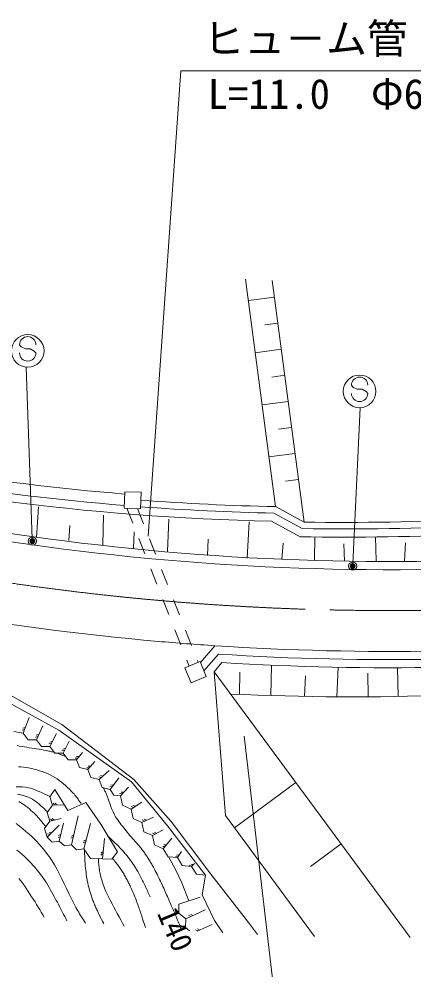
# Model space of a CAD drawing. Units: millimetres, scale not verified. Extents: x 40000 to 680000, y 20000 to 380000.
# Drawn here: x 237774 to 261932, y 248591 to 306704 of the extents above; entities that cross this region are included whole.
import ezdxf
from ezdxf.enums import TextEntityAlignment as Align

# ---------------------------------------------------------------- set-up
doc = ezdxf.new("R2010")
doc.units = ezdxf.units.MM
doc.header["$LTSCALE"] = 1000
doc.header["$PDMODE"] = 32
doc.header["$PDSIZE"] = 500
doc.linetypes.add('CHAIN', pattern=[18.5, 12, -1.5, 3.5, -1.5])
for name, color, linetype, lineweight in [('M-BGD', 7, 'Continuous', 13), ('M-BMK', 2, 'CHAIN', 13), ('M-STR-HTXT', 7, 'Continuous', 13), ('M-STR-STRC', 7, 'Continuous', 13)]:
    doc.layers.add(name, color=color, linetype=linetype, lineweight=lineweight)
doc.styles.add('ＭＳ ゴシック', font='')
doc.styles.get('ＭＳ ゴシック').set_extended_font_data('MS Gothic')

msp = doc.modelspace()

# ---------------------------------------------------------------- linework, layer by layer
at = {"layer": 'M-BGD'}
for p, q in [((251628, 290792), (253462, 276876)), ((253261, 290699), (255207, 275930)), ((253395, 289686), (251802, 289476)), ((253604, 288093), (252808, 287988)), ((253814, 286500), (252221, 286291)), ((254024, 284908), (253228, 284803)), ((254234, 283315), (252641, 283105)), ((254444, 281722), (253647, 281617)), ((254654, 280129), (253061, 279919)), ((254863, 278536), (254067, 278431)), ((244240, 277789), (244201, 276789)), ((244240, 277789), (245239, 277750)), ((245239, 277750), (245200, 276750)), ((238971, 276852), (238845, 274994)), ((244201, 276789), (245200, 276750)), ((244359, 276783), (244726, 275853)), ((245014, 276758), (245381, 275827)), ((253462, 276876), (255207, 275930)), ((242947, 276358), (242893, 274546)), ((246928, 276100), (246851, 274132)), ((253356, 276478), (255102, 275532)), ((240876, 275726), (240813, 274797)), ((251856, 275952), (251727, 273732)), ((253225, 275981), (254971, 275034)), ((244813, 275324), (244774, 274340)), ((245093, 274923), (245460, 273992)), ((245748, 274897), (246115, 273967)), ((249336, 274879), (249298, 273895)), ((255863, 275020), (255850, 273616)), ((259586, 275019), (259622, 273552)), ((253932, 274640), (253857, 273637)), ((257650, 274589), (257676, 273535)), ((261419, 274650), (261354, 273548)), ((245827, 273062), (246194, 272132)), ((246482, 273037), (246849, 272106)), ((246561, 271202), (246928, 270271)), ((247216, 271176), (247583, 270246)), ((247295, 269341), (247662, 268411)), ((247950, 269316), (248317, 268385)), ((248869, 267345), (249750, 268367)), ((247922, 267016), (248844, 267403)), ((248029, 267481), (248171, 267121)), ((248684, 267455), (248724, 267353)), ((248844, 267403), (249231, 266481)), ((249085, 266830), (249966, 267852)), ((249701, 266778), (250182, 267337)), ((247922, 267016), (248309, 266094)), ((249701, 266778), (261697, 250522)), ((250397, 257975), (249701, 266778)), ((249701, 266778), (261697, 250522)), ((251252, 265386), (251286, 266746)), ((253169, 265317), (253216, 267175)), ((257217, 265243), (257301, 267047)), ((260967, 265264), (260925, 267018)), ((235721, 266199), (240387, 263540)), ((248309, 266094), (249231, 266481)), ((255234, 265267), (255293, 266531)), ((259136, 265243), (259102, 266681)), ((235524, 265779), (240211, 263208)), ((238026, 263008), (238400, 263970)), ((238166, 263367), (238013, 263319)), ((238842, 262605), (239224, 263471)), ((240387, 263540), (244795, 260192)), ((237455, 263110), (238026, 263008)), ((238121, 263250), (237968, 263202)), ((238026, 263008), (238333, 262603)), ((238936, 262819), (238782, 262778)), ((238987, 262933), (238832, 262892)), ((239658, 262201), (240074, 262993)), ((240211, 263208), (244646, 260046)), ((238333, 262603), (238842, 262605)), ((238842, 262605), (239149, 262199)), ((239149, 262199), (239658, 262201)), ((239759, 262395), (239602, 262364)), ((239658, 262201), (239965, 261796)), ((239817, 262505), (239660, 262475)), ((240473, 261798), (240833, 262521)), ((239965, 261796), (240473, 261798)), ((240559, 261970), (240402, 261936)), ((240614, 262082), (240458, 262048)), ((240473, 261798), (240780, 261392)), ((241447, 261587), (241287, 261589)), ((241289, 261395), (241657, 261844)), ((240780, 261392), (241289, 261395)), ((241368, 261491), (241208, 261493)), ((241289, 261395), (241482, 260918)), ((241979, 260787), (242410, 261280)), ((242158, 260992), (241998, 260998)), ((241482, 260918), (241979, 260787)), ((242075, 260897), (241915, 260904)), ((241979, 260787), (242172, 260311)), ((242669, 260179), (243283, 260729)), ((242909, 260394), (242751, 260421)), ((242172, 260311), (242669, 260179)), ((242816, 260311), (242658, 260337)), ((242669, 260179), (242862, 259703)), ((243359, 259572), (243872, 260286)), ((243557, 259847), (243397, 259839)), ((244646, 260046), (246865, 257354)), ((244795, 260192), (247078, 257610)), ((254708, 259993), (250952, 257222)), ((239975, 259579), (239651, 259131)), ((240770, 258291), (239975, 259579)), ((242862, 259703), (243359, 259572)), ((243484, 259745), (243324, 259737)), ((243359, 259572), (243570, 259227)), ((243570, 259227), (243973, 259189)), ((244088, 259309), (243929, 259324)), ((243973, 259189), (244474, 259708)), ((243973, 259189), (244098, 258618)), ((244175, 259399), (244016, 259414)), ((239815, 258603), (239491, 258156)), ((239651, 259131), (239815, 258603)), ((239815, 258603), (240504, 258627)), ((239971, 258609), (239867, 258730)), ((240096, 258613), (239992, 258735)), ((241862, 258767), (240770, 258291)), ((242769, 257452), (241862, 258767)), ((244098, 258618), (244629, 258376)), ((244629, 258376), (245291, 258802)), ((239491, 258156), (239654, 257628)), ((244629, 258376), (244754, 257804)), ((244786, 258476), (244634, 258527)), ((244891, 258544), (244739, 258595)), ((239654, 257628), (239330, 257180)), ((239654, 257628), (240360, 257805)), ((239817, 257669), (239690, 257766)), ((239939, 257699), (239811, 257796)), ((240239, 256419), (240494, 257504)), ((240984, 256185), (241392, 257966)), ((241729, 255951), (242142, 257485)), ((243804, 255757), (242769, 257452)), ((244754, 257804), (245286, 257562)), ((245286, 257562), (246002, 257886)), ((245286, 257562), (245411, 256991)), ((245455, 257639), (245313, 257711)), ((245569, 257690), (245427, 257763)), ((247078, 257610), (249455, 254468)), ((250397, 257975), (255847, 250575)), ((239330, 257180), (239494, 256653)), ((239494, 256653), (240236, 257389)), ((239770, 256926), (239611, 256945)), ((245411, 256991), (245943, 256748)), ((245943, 256748), (246595, 257095)), ((246095, 256829), (245948, 256892)), ((246205, 256888), (246058, 256951)), ((246865, 257354), (249184, 254337)), ((239494, 256653), (239808, 256350)), ((239681, 256838), (239522, 256857)), ((239808, 256350), (240239, 256419)), ((240304, 256696), (240159, 256627)), ((240333, 256817), (240188, 256749)), ((240239, 256419), (240553, 256116)), ((241095, 256671), (240951, 256601)), ((241123, 256792), (240979, 256723)), ((241840, 256363), (241693, 256299)), ((241872, 256484), (241726, 256420)), ((242878, 255324), (243010, 256567)), ((245943, 256748), (246068, 256177)), ((246600, 255935), (247115, 256585)), ((240553, 256116), (240984, 256185)), ((240984, 256185), (241298, 255882)), ((241298, 255882), (241729, 255951)), ((241729, 255951), (242147, 255350)), ((242926, 255772), (242791, 255685)), ((243450, 255309), (243804, 255757)), ((246068, 256177), (246600, 255935)), ((246723, 256090), (246563, 256090)), ((246600, 255935), (246898, 255453)), ((246801, 256188), (246641, 256188)), ((247461, 255402), (247705, 255771)), ((257479, 256238), (255601, 254852)), ((242147, 255350), (242878, 255324)), ((242913, 255647), (242778, 255561)), ((242878, 255324), (243450, 255309)), ((246898, 255453), (247461, 255402)), ((247507, 255471), (247348, 255456)), ((247576, 255575), (247416, 255561)), ((247461, 255402), (247759, 254920)), ((247759, 254920), (248323, 254870)), ((248344, 254890), (248186, 254912)), ((248435, 254975), (248277, 254998)), ((248323, 254870), (248516, 255051)), ((248323, 254870), (248620, 254388)), ((248620, 254388), (249184, 254337)), ((249184, 254337), (248971, 253130)), ((249455, 254468), (251818, 251445)), ((247557, 252557), (248859, 252989)), ((248971, 253130), (249729, 251564)), ((247557, 252557), (247545, 252008)), ((247977, 251669), (249162, 252211)), ((247545, 252008), (247977, 251669)), ((247977, 251669), (247965, 251120)), ((248287, 251811), (248144, 251883)), ((248401, 251863), (248258, 251935)), ((247965, 251120), (248205, 250931)), ((248669, 250900), (249590, 251304)), ((249729, 251564), (250233, 250805)), ((251818, 251445), (252363, 250697)), ((248709, 250918), (248568, 250992)), ((248824, 250968), (248682, 251042))]:
    msp.add_line(p, q, dxfattribs=at)
for points in [[(240628, 261583), (240583, 261604), (240537, 261624), (240492, 261643), (240446, 261662), (240400, 261681), (240353, 261699), (240307, 261716), (240260, 261733), (240214, 261749), (240167, 261765), (240110, 261784), (240053, 261802), (239996, 261820), (239939, 261837), (239882, 261853), (239824, 261869), (239767, 261884), (239709, 261898), (239651, 261912), (239593, 261925), (239445, 261957), (239297, 261985), (239148, 262011), (238999, 262035), (238850, 262058), (238700, 262080), (238551, 262103), (238401, 262126), (238252, 262151), (238104, 262178), (237958, 262205), (237812, 262231), (237666, 262258)], [(237734, 260959), (237888, 260954), (238041, 260943), (238193, 260921), (238363, 260890), (238532, 260854), (238701, 260815), (238869, 260770), (239035, 260721), (239199, 260666), (239362, 260606), (239521, 260540), (239677, 260467), (239830, 260388), (239971, 260306), (240107, 260218), (240240, 260124), (240370, 260024), (240496, 259920), (240619, 259812), (240739, 259701), (240857, 259588), (240973, 259472), (241087, 259355), (241142, 259296), (241195, 259234), (241245, 259171), (241294, 259106), (241342, 259040), (241389, 258974), (241436, 258907), (241483, 258841), (241531, 258775), (241579, 258710)], [(237606, 259738), (237794, 259738), (237980, 259732), (238165, 259714), (238347, 259682), (238485, 259646), (238620, 259603), (238753, 259554), (238885, 259499), (239015, 259441), (239145, 259381), (239274, 259320), (239404, 259259), (239534, 259200), (239665, 259144)], [(237688, 259284), (237891, 259238), (238090, 259182), (238286, 259115), (238477, 259034), (238592, 258974), (238702, 258905), (238808, 258830), (238910, 258749), (239010, 258664), (239109, 258577), (239207, 258489), (239305, 258401), (239404, 258315), (239506, 258233)], [(247724, 250964), (247699, 251027), (247652, 251147), (247603, 251267), (247555, 251387), (247506, 251506), (247456, 251629), (247404, 251752), (247352, 251874), (247299, 251997), (247246, 252119), (247193, 252240), (247140, 252362), (247086, 252484), (247032, 252606), (246979, 252728), (246935, 252829), (246891, 252931), (246846, 253033), (246802, 253134), (246758, 253236), (246713, 253338), (246669, 253439), (246623, 253540), (246577, 253641), (246530, 253741), (246479, 253850), (246428, 253958), (246376, 254066), (246323, 254174), (246271, 254281), (246217, 254388), (246163, 254495), (246108, 254602), (246052, 254707), (245995, 254813), (245961, 254874), (245927, 254935), (245893, 254995), (245858, 255055), (245822, 255115), (245787, 255175), (245750, 255234), (245714, 255294), (245676, 255352), (245639, 255411), (245604, 255464), (245569, 255518), (245533, 255571), (245497, 255624), (245460, 255676), (245423, 255728), (245386, 255780), (245348, 255832), (245310, 255883), (245271, 255933), (245195, 256028), (245117, 256122), (245038, 256214), (244957, 256305), (244876, 256396), (244795, 256487), (244714, 256578), (244634, 256670), (244555, 256762), (244477, 256856), (244402, 256949), (244326, 257042), (244250, 257135), (244175, 257229), (244100, 257323), (244026, 257418), (243954, 257514), (243883, 257611), (243813, 257709), (243746, 257808), (243725, 257842), (243703, 257875), (243683, 257909), (243663, 257943), (243643, 257978), (243624, 258012), (243605, 258047), (243587, 258082), (243569, 258118), (243551, 258153), (243530, 258196), (243510, 258240), (243490, 258284), (243471, 258329), (243452, 258373), (243434, 258418), (243416, 258463), (243398, 258508), (243381, 258553), (243363, 258598), (243343, 258654), (243323, 258711), (243305, 258769), (243286, 258826), (243269, 258884), (243250, 258941), (243232, 258998), (243213, 259055), (243192, 259112), (243171, 259168), (243149, 259220), (243127, 259272), (243105, 259324), (243081, 259375), (243057, 259427), (243033, 259478), (243008, 259528), (242983, 259579), (242957, 259629), (242930, 259679), (242929, 259680), (242929, 259681), (242928, 259683), (242927, 259684), (242927, 259685), (242926, 259686), (242925, 259688), (242924, 259689), (242923, 259690), (242922, 259691)], [(237756, 258840), (237871, 258774), (237983, 258704), (238092, 258629), (238199, 258550), (238304, 258468), (238406, 258382), (238507, 258295), (238605, 258205), (238702, 258115), (238798, 258023), (238865, 257955), (238930, 257886), (238992, 257815), (239053, 257742), (239113, 257668), (239172, 257593), (239231, 257518), (239290, 257444), (239350, 257369), (239410, 257296)], [(237601, 257485), (237805, 257332), (238005, 257173), (238201, 257011), (238393, 256847), (238551, 256704), (238704, 256557), (238853, 256404), (238996, 256247), (239136, 256085), (239271, 255920), (239402, 255752), (239529, 255581), (239653, 255407), (239773, 255231), (239947, 254957), (240108, 254676), (240259, 254389), (240403, 254098), (240542, 253804), (240678, 253508), (240816, 253213), (240956, 252919), (241102, 252629), (241256, 252343), (241310, 252247), (241366, 252152), (241423, 252058), (241481, 251964), (241539, 251871), (241598, 251778), (241656, 251684), (241715, 251591), (241773, 251498), (241831, 251404)], [(245787, 253003), (245752, 253087), (245717, 253171), (245681, 253254), (245644, 253338), (245607, 253421), (245569, 253504), (245531, 253586), (245492, 253669), (245453, 253751), (245413, 253833), (245374, 253913), (245334, 253993), (245293, 254073), (245252, 254152), (245211, 254232), (245169, 254311), (245126, 254389), (245083, 254468), (245039, 254545), (244994, 254623), (244964, 254674), (244934, 254725), (244903, 254775), (244872, 254825), (244841, 254875), (244809, 254925), (244777, 254974), (244744, 255023), (244710, 255072), (244677, 255121), (244637, 255177), (244596, 255232), (244556, 255288), (244514, 255343), (244473, 255398), (244430, 255452), (244387, 255506), (244344, 255559), (244300, 255612), (244255, 255664), (244156, 255774), (244056, 255884), (243954, 255991), (243851, 256098), (243747, 256203), (243641, 256308), (243535, 256411), (243428, 256514), (243321, 256616), (243213, 256717)], [(237648, 255859), (237809, 255733), (237952, 255612), (238092, 255487), (238229, 255358), (238362, 255226), (238492, 255090), (238619, 254952), (238743, 254810), (238864, 254667), (238982, 254521), (239098, 254373), (239191, 254247), (239281, 254118), (239367, 253986), (239451, 253853), (239532, 253718), (239611, 253582), (239689, 253445), (239767, 253308), (239844, 253170), (239922, 253034), (239990, 252913), (240056, 252791), (240122, 252669), (240187, 252547), (240251, 252424), (240314, 252301), (240378, 252178), (240442, 252055), (240505, 251932), (240570, 251809), (240639, 251678), (240708, 251547)], [(242961, 251364), (242900, 251478), (242829, 251612), (242760, 251747), (242691, 251882), (242625, 252018), (242595, 252080), (242565, 252143), (242536, 252206), (242508, 252269), (242480, 252332), (242452, 252396), (242425, 252459), (242399, 252523), (242373, 252587), (242347, 252652), (242322, 252715), (242298, 252779), (242274, 252844), (242250, 252908), (242227, 252973), (242204, 253038), (242183, 253103), (242161, 253168), (242140, 253233), (242120, 253299), (242103, 253355), (242087, 253411), (242071, 253468), (242056, 253525), (242041, 253582), (242027, 253639), (242013, 253696), (241999, 253753), (241986, 253810), (241974, 253868), (241962, 253929), (241950, 253990), (241938, 254052), (241927, 254113), (241917, 254175), (241907, 254237), (241898, 254299), (241889, 254360), (241881, 254422), (241873, 254485), (241857, 254627), (241843, 254769), (241830, 254912), (241819, 255055), (241808, 255198), (241799, 255341), (241791, 255484), (241783, 255627), (241776, 255770), (241769, 255913)], [(244211, 251216), (244109, 251400), (244002, 251596), (243894, 251791), (243785, 251986), (243677, 252181), (243570, 252376), (243464, 252573), (243361, 252770), (243260, 252969), (243163, 253170), (243071, 253372), (243047, 253427), (243025, 253482), (243003, 253537), (242982, 253592), (242961, 253648), (242942, 253704), (242923, 253761), (242904, 253817), (242886, 253874), (242868, 253930), (242851, 253987), (242834, 254043), (242818, 254100), (242802, 254157), (242787, 254214), (242772, 254272), (242758, 254329), (242745, 254387), (242733, 254444), (242722, 254502), (242707, 254585), (242694, 254667), (242682, 254750), (242671, 254833), (242661, 254916), (242653, 254999), (242645, 255083), (242638, 255166), (242632, 255249), (242627, 255333)], [(245503, 251123), (245480, 251198), (245335, 251663), (245307, 251751), (245279, 251839), (245251, 251926), (245222, 252014), (245193, 252101), (245163, 252189), (245133, 252276), (245102, 252363), (245071, 252450), (245039, 252536), (245004, 252632), (244968, 252727), (244931, 252822), (244894, 252917), (244857, 253011), (244819, 253106), (244780, 253200), (244740, 253293), (244700, 253387), (244659, 253480), (244630, 253544), (244600, 253608), (244570, 253672), (244540, 253735), (244509, 253798), (244478, 253861), (244446, 253924), (244413, 253987), (244381, 254049), (244347, 254111), (244313, 254172), (244280, 254233), (244245, 254293), (244210, 254354), (244175, 254414), (244139, 254473), (244102, 254533), (244065, 254591), (244027, 254650), (243988, 254708), (243941, 254776), (243893, 254844), (243844, 254912), (243794, 254979), (243744, 255045), (243692, 255111), (243641, 255176), (243588, 255241), (243535, 255305), (243481, 255369)], [(246932, 255432), (247368, 254643), (247740, 253866), (248156, 252759)], [(237771, 254130), (237893, 253979), (238008, 253822), (238120, 253662), (238229, 253500), (238335, 253336), (238440, 253171), (238546, 253006), (238653, 252843), (238752, 252691), (238850, 252537), (238946, 252382), (239040, 252226), (239133, 252069), (239226, 251912), (239318, 251755)]]:
    msp.add_lwpolyline(points, dxfattribs=at)
for centre, radius, start, end in [((260400, 430517), 157000, 251.84372, 275.89062), ((256521, 427945), 150800, 256.11382, 265.32652), ((260400, 430517), 157500, 251.84372, 275.89062), ((256521, 427945), 151500, 256.11442, 265.33782), ((256521, 427945), 152000, 256.11442, 268.75742), ((256521, 427945), 151100, 265.71082, 268.83992), ((256521, 427945), 151500, 265.71632, 268.80322), ((257783, 427008), 151500, 268.98602, 277.00792), ((257783, 427008), 151100, 269.02302, 277.00792), ((257783, 427008), 152000, 268.94002, 277.00792), ((260400, 430517), 162500, 254.86603, 265.01462), ((260400, 430517), 162500, 265.01469, 266.24202), ((260400, 430517), 162500, 266.24202, 275.89062), ((260400, 430517), 163000, 266.32972, 275.89062), ((260400, 430517), 163500, 266.41692, 275.89062), ((258192, 430240), 165000, 267.40122, 276.66342), ((260400, 430517), 180000, 265.89943, 265.96149)]:
    msp.add_arc(centre, radius, start, end, dxfattribs=at)
at = {"layer": 'M-BMK'}
for start, end in [(254.86602, 262.02802), (262.02802, 263.86752), (263.86752, 269.19002), (269.19002, 273.93499)]:
    msp.add_arc((260400, 430517), 160000, start, end, dxfattribs=at)
at = {"layer": 'M-STR-HTXT'}
for p, q in [((247676, 303541), (245677, 275076)), ((247676, 303541), (266676, 303541)), ((251550, 262824), (254417, 238220))]:
    msp.add_line(p, q, dxfattribs=at)
at = {"layer": 'M-STR-STRC'}
for p, q in [((237808, 286775), (237915, 286640)), ((237915, 286640), (238161, 286530)), ((238161, 286530), (238462, 286530)), ((238462, 286530), (238708, 286393)), ((238708, 286393), (238808, 286275)), ((238221, 285404), (238583, 274909)), ((258105, 284301), (258212, 284166)), ((258212, 284166), (258458, 284056)), ((258458, 284056), (258759, 284056)), ((258759, 284056), (259005, 283919)), ((259005, 283919), (259105, 283801)), ((258634, 282927), (258184, 273385))]:
    msp.add_line(p, q, dxfattribs=at)
for centre, radius in [((238308, 286400), 1000), ((258605, 283926), 1000), ((238588, 274760), 150), ((238588, 274760), 120), ((238588, 274760), 90), ((238588, 274760), 60), ((238588, 274760), 30), ((258177, 273235), 150), ((258177, 273235), 120), ((258177, 273235), 90), ((258177, 273235), 60), ((258177, 273235), 30)]:
    msp.add_circle(centre, radius, dxfattribs=at)
for centre, start, end in [((238308, 286775), 0, 180), ((238308, 286275), 180, 0), ((258605, 284301), 0, 180), ((258605, 283801), 180, 0)]:
    msp.add_arc(centre, 500, start, end, dxfattribs=at)
for p in [(238588, 274760), (258177, 273235)]:
    msp.add_point(p, dxfattribs=at)

# ---------------------------------------------------------------- texts
at = {"layer": 'M-BGD', "style": 'ＭＳ ゴシック'}
msp.add_text('140', height=1320, rotation=293.083, dxfattribs=at).set_placement((245835, 251849), align=Align.BOTTOM_LEFT)
at = {"layer": 'M-STR-HTXT', "style": 'ＭＳ ゴシック'}
msp.add_text('ヒュ－ム管', height=1833, dxfattribs=at).set_placement((249051, 304041), align=Align.BOTTOM_LEFT)
msp.add_text('L=11.0\u3000Φ600', height=1833, dxfattribs=at).set_placement((257176, 303041), align=Align.TOP_CENTER)

doc.saveas('drawing.dxf')
